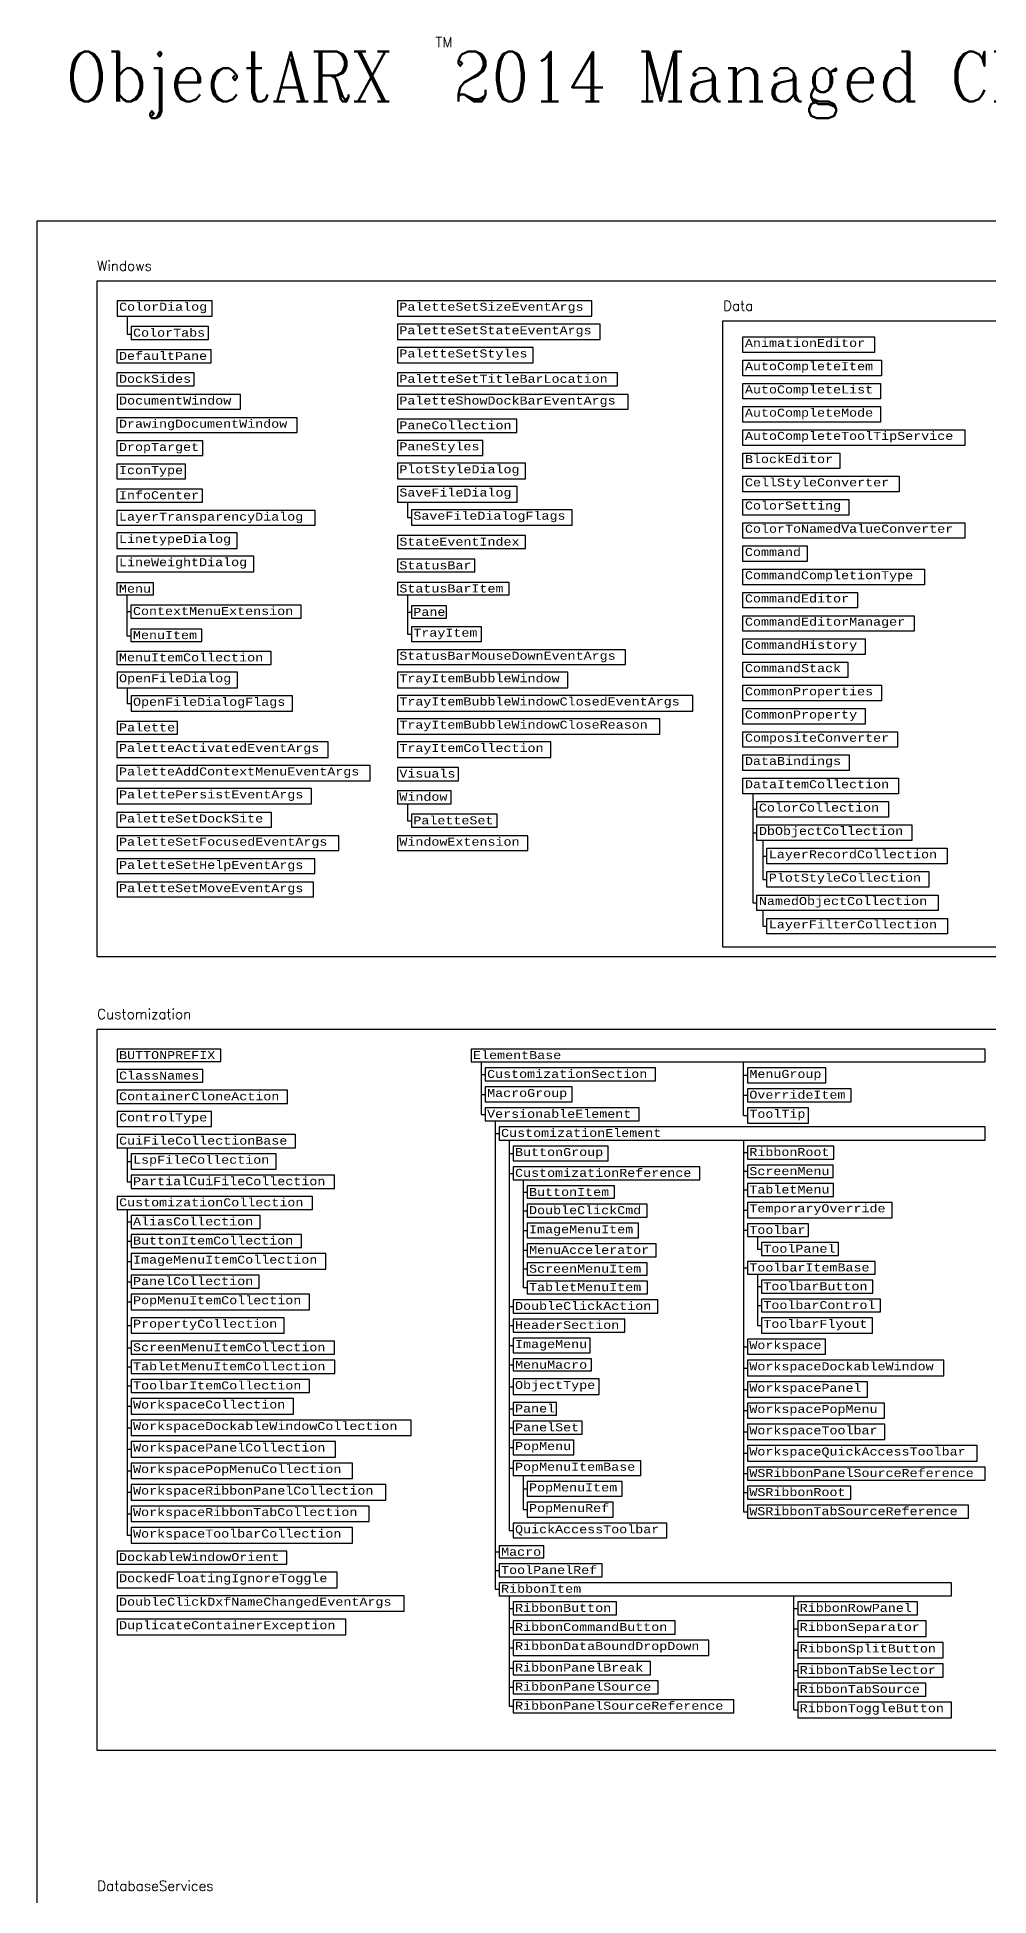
# Model space of a CAD drawing. Header units: inches. Extents: x 349 to 917, y -338 to 10.
# Drawn here: x 636.2 to 683.8, y -82.7 to 10.3 of the extents above; entities that cross this region are included whole.
import ezdxf
from ezdxf.enums import TextEntityAlignment as Align

# ---------------------------------------------------------------- set-up
doc = ezdxf.new("R2010")
doc.units = ezdxf.units.IN
doc.header["$MEASUREMENT"] = 0
for name, color, linetype in [('Managed classes', 3, 'Continuous'), ('ObjectARX 2009 Managed classes', 7, 'Continuous'), ('ObjectARX 2010 Managed classes', 7, 'Continuous')]:
    doc.layers.add(name, color=color, linetype=linetype)
doc.styles.add('Categories', font='romanc.shx', dxfattribs={"height": 0.5})
doc.styles.add('PureManaged', font='cour.ttf', dxfattribs={"height": 0.4})
doc.styles.get("Standard").update_dxf_attribs({"font": 'cour.ttf'})
doc.styles.add('Title', font='romanc.shx', dxfattribs={"width": 0.9})

msp = doc.modelspace()

# ---------------------------------------------------------------- linework, layer by layer
for p, q in [((640.728, -3.675), (640.728, -4.576)), ((640.728, -4.576), (640.928, -4.576)), ((654.751, -12.957), (654.751, -13.737)), ((654.751, -13.737), (654.951, -13.737)), ((640.723, -17.608), (640.723, -19.646)), ((654.751, -17.608), (654.751, -19.564)), ((640.723, -18.441), (640.923, -18.441)), ((654.751, -18.463), (654.951, -18.463)), ((640.723, -19.646), (640.923, -19.646)), ((654.751, -19.564), (654.951, -19.564)), ((640.728, -22.252), (640.728, -23.032)), ((640.728, -23.032), (640.928, -23.032)), ((672.043, -27.548), (672.043, -33)), ((654.751, -28.057), (654.751, -28.898)), ((672.043, -28.328), (672.243, -28.328)), ((654.751, -28.898), (654.951, -28.898)), ((672.043, -29.496), (672.243, -29.496)), ((672.538, -29.884), (672.538, -31.832)), ((672.538, -30.664), (672.738, -30.664)), ((672.538, -31.832), (672.738, -31.832)), ((672.043, -33), (672.243, -33)), ((672.538, -33.387), (672.538, -34.168)), ((672.538, -34.168), (672.738, -34.168)), ((658.441, -40.957), (658.441, -43.58)), ((658.441, -41.584), (658.641, -41.584)), ((671.563, -43.64), (671.563, -40.957)), ((671.563, -41.627), (671.763, -41.627)), ((658.441, -42.582), (658.641, -42.582)), ((671.563, -42.625), (671.763, -42.625)), ((658.441, -43.58), (658.641, -43.58)), ((671.563, -43.64), (671.763, -43.64)), ((659.141, -43.907), (659.141, -67.327)), ((659.141, -44.535), (659.341, -44.535)), ((640.728, -45.248), (640.728, -46.95)), ((659.841, -44.862), (659.841, -64.385)), ((659.841, -45.533), (660.041, -45.533)), ((671.563, -44.862), (671.563, -63.447)), ((671.563, -45.489), (671.763, -45.489)), ((640.728, -45.935), (640.928, -45.935)), ((671.563, -46.427), (671.763, -46.427)), ((640.728, -46.95), (640.928, -46.95)), ((659.841, -46.531), (660.041, -46.531)), ((660.541, -46.858), (660.541, -52.237)), ((671.563, -47.357), (671.763, -47.357)), ((660.541, -47.464), (660.741, -47.464)), ((640.728, -48.332), (640.728, -64.627)), ((640.728, -48.96), (640.928, -48.96)), ((660.541, -48.397), (660.741, -48.397)), ((671.563, -48.365), (671.763, -48.365)), ((640.728, -49.915), (640.928, -49.915)), ((660.541, -49.39), (660.741, -49.39)), ((671.563, -49.373), (671.763, -49.373)), ((672.263, -49.693), (672.263, -50.314)), ((640.728, -50.93), (640.928, -50.93)), ((660.541, -50.376), (660.741, -50.376)), ((672.263, -50.314), (672.463, -50.314)), ((640.728, -51.945), (640.928, -51.945)), ((660.541, -51.306), (660.741, -51.306)), ((671.563, -51.254), (671.763, -51.254)), ((672.263, -51.574), (672.263, -54.135)), ((640.728, -52.96), (640.928, -52.96)), ((660.541, -52.237), (660.741, -52.237)), ((672.263, -52.194), (672.463, -52.194)), ((659.841, -53.184), (660.041, -53.184)), ((672.263, -53.135), (672.463, -53.135)), ((640.728, -54.135), (640.928, -54.135)), ((659.841, -54.139), (660.041, -54.139)), ((672.263, -54.135), (672.463, -54.135)), ((640.728, -55.25), (640.928, -55.25)), ((659.841, -55.132), (660.041, -55.132)), ((671.563, -55.196), (671.763, -55.196)), ((640.728, -56.205), (640.928, -56.205)), ((659.841, -56.104), (660.041, -56.104)), ((671.563, -56.264), (671.763, -56.264)), ((640.728, -57.159), (640.928, -57.159)), ((659.841, -57.197), (660.041, -57.197)), ((659.841, -57.197), (660.041, -57.197)), ((671.563, -57.333), (671.763, -57.333)), ((640.728, -58.175), (640.928, -58.175)), ((659.841, -58.305), (660.041, -58.305)), ((671.563, -58.394), (671.763, -58.394)), ((640.728, -59.25), (640.928, -59.25)), ((659.841, -59.246), (660.041, -59.246)), ((671.563, -59.455), (671.763, -59.455)), ((640.728, -60.325), (640.928, -60.325)), ((659.841, -60.232), (660.041, -60.232)), ((659.841, -61.264), (660.041, -61.264)), ((671.563, -60.523), (671.763, -60.523)), ((640.728, -61.401), (640.928, -61.401)), ((660.541, -61.63), (660.541, -63.342)), ((671.563, -61.538), (671.763, -61.538)), ((640.728, -62.476), (640.928, -62.476)), ((660.541, -62.296), (660.741, -62.296)), ((671.563, -62.493), (671.763, -62.493)), ((640.728, -63.551), (640.928, -63.551)), ((660.541, -63.342), (660.741, -63.342)), ((671.563, -63.447), (671.763, -63.447)), ((640.728, -64.627), (640.928, -64.627)), ((659.841, -64.385), (660.041, -64.385)), ((659.141, -65.454), (659.341, -65.454)), ((659.141, -66.379), (659.341, -66.379)), ((659.141, -67.327), (659.341, -67.327)), ((659.841, -67.654), (659.841, -73.176)), ((674.081, -73.357), (674.081, -67.654)), ((659.841, -68.282), (660.041, -68.282)), ((674.081, -68.282), (674.281, -68.282)), ((659.841, -69.236), (660.041, -69.236)), ((674.081, -69.297), (674.281, -69.297)), ((659.841, -70.251), (660.041, -70.251)), ((674.081, -70.372), (674.281, -70.372)), ((659.841, -71.266), (660.041, -71.266)), ((674.081, -71.387), (674.281, -71.387)), ((659.841, -72.221), (660.041, -72.221)), ((674.081, -72.342), (674.281, -72.342)), ((659.841, -73.176), (660.041, -73.176)), ((674.081, -73.357), (674.281, -73.357))]:
    msp.add_line(p, q)
for points in [[(636.228, 1.1), (917.477, 1.1), (917.477, -179.663), (636.229, -179.663)], [(639.228, -1.9), (771.504, -1.9), (771.504, -35.709), (639.228, -35.709)], [(640.228, -2.9), (640.228, -3.675), (644.98, -3.675), (644.98, -2.9)], [(654.251, -2.9), (654.251, -3.675), (663.983, -3.675), (663.983, -2.9)], [(640.928, -4.196), (640.928, -4.836), (644.796, -4.836), (644.796, -4.196)], [(654.251, -4.075), (654.251, -4.836), (664.404, -4.836), (664.404, -4.075)], [(670.543, -3.9), (741.81, -3.9), (741.81, -35.213), (670.543, -35.213)], [(640.223, -5.357), (640.223, -5.997), (644.937, -5.997), (644.937, -5.357)], [(654.251, -5.236), (654.251, -5.997), (661.042, -5.997), (661.042, -5.236)], [(671.543, -5.489), (671.543, -4.713), (678.118, -4.713), (678.118, -5.489)], [(640.223, -6.504), (640.223, -7.158), (644.08, -7.158), (644.08, -6.504)], [(654.251, -6.504), (654.251, -7.158), (665.274, -7.158), (665.274, -6.504)], [(671.543, -6.65), (671.543, -5.874), (678.479, -5.874), (678.479, -6.65)], [(671.543, -7.811), (671.543, -7.035), (678.427, -7.035), (678.427, -7.811)], [(640.228, -7.588), (640.228, -8.319), (646.395, -8.319), (646.395, -7.588)], [(654.251, -7.588), (654.251, -8.319), (665.793, -8.319), (665.793, -7.588)], [(671.543, -8.972), (671.543, -8.196), (678.427, -8.196), (678.427, -8.972)], [(640.223, -8.749), (640.223, -9.481), (649.237, -9.481), (649.237, -8.749)], [(654.251, -8.826), (654.251, -9.481), (660.232, -9.481), (660.232, -8.826)], [(640.223, -9.91), (640.223, -10.642), (644.521, -10.642), (644.521, -9.91)], [(654.251, -9.881), (654.251, -10.642), (658.521, -10.642), (658.521, -9.881)], [(671.543, -10.133), (671.543, -9.357), (682.642, -9.357), (682.642, -10.133)], [(640.223, -11.071), (640.223, -11.803), (643.652, -11.803), (643.652, -11.071)], [(654.251, -11.027), (654.251, -11.803), (660.666, -11.803), (660.666, -11.027)], [(671.543, -11.294), (671.543, -10.518), (676.398, -10.518), (676.398, -11.294)], [(671.543, -12.455), (671.543, -11.679), (679.364, -11.679), (679.364, -12.455)], [(640.223, -12.323), (640.223, -12.964), (644.507, -12.964), (644.507, -12.323)], [(654.251, -12.188), (654.251, -12.964), (660.244, -12.964), (660.244, -12.188)], [(671.543, -13.616), (671.543, -12.84), (676.849, -12.84), (676.849, -13.616)], [(640.223, -13.393), (640.223, -14.125), (650.132, -14.125), (650.132, -13.393)], [(654.951, -13.349), (654.951, -14.125), (663.001, -14.125), (663.001, -13.349)], [(640.223, -14.51), (640.223, -15.286), (646.235, -15.286), (646.235, -14.51)], [(654.251, -14.645), (654.251, -15.286), (660.657, -15.286), (660.657, -14.645)], [(671.543, -14.777), (671.543, -14.001), (682.642, -14.001), (682.642, -14.777)], [(640.223, -15.671), (640.223, -16.447), (647.075, -16.447), (647.075, -15.671)], [(671.543, -15.938), (671.543, -15.162), (674.751, -15.162), (674.751, -15.938)], [(654.251, -15.826), (654.251, -16.447), (658.13, -16.447), (658.13, -15.826)], [(671.543, -17.099), (671.543, -16.323), (680.631, -16.323), (680.631, -17.099)], [(640.223, -16.996), (640.223, -17.608), (642.056, -17.608), (642.056, -16.996)], [(654.251, -16.987), (654.251, -17.608), (659.846, -17.608), (659.846, -16.987)], [(671.543, -18.26), (671.543, -17.484), (677.266, -17.484), (677.266, -18.26)], [(640.923, -18.114), (640.923, -18.769), (649.443, -18.769), (649.443, -18.114)], [(654.951, -18.157), (654.951, -18.769), (656.717, -18.769), (656.717, -18.157)], [(640.923, -19.318), (640.923, -19.93), (644.471, -19.93), (644.471, -19.318)], [(654.951, -19.198), (654.951, -19.93), (658.459, -19.93), (658.459, -19.198)], [(671.543, -19.421), (671.543, -18.646), (680.11, -18.646), (680.11, -19.421)], [(640.223, -20.436), (640.223, -21.091), (647.937, -21.091), (647.937, -20.436)], [(654.251, -20.35), (654.251, -21.091), (665.662, -21.091), (665.662, -20.35)], [(671.543, -20.582), (671.543, -19.807), (677.665, -19.807), (677.665, -20.582)], [(671.543, -21.743), (671.543, -20.968), (676.797, -20.968), (676.797, -21.743)], [(640.228, -21.476), (640.228, -22.252), (646.248, -22.252), (646.248, -21.476)], [(654.251, -21.476), (654.251, -22.252), (662.786, -22.252), (662.786, -21.476)], [(671.543, -22.904), (671.543, -22.129), (678.479, -22.129), (678.479, -22.904)], [(640.928, -22.652), (640.928, -23.427), (649.005, -23.427), (649.005, -22.652)], [(654.251, -22.637), (654.251, -23.413), (669.038, -23.413), (669.038, -22.637)], [(640.228, -23.934), (640.228, -24.574), (643.254, -24.574), (643.254, -23.934)], [(654.251, -23.798), (654.251, -24.574), (667.387, -24.574), (667.387, -23.798)], [(671.543, -24.065), (671.543, -23.29), (677.664, -23.29), (677.664, -24.065)], [(640.223, -24.959), (640.223, -25.735), (650.795, -25.735), (650.795, -24.959)], [(654.251, -24.959), (654.251, -25.735), (661.925, -25.735), (661.925, -24.959)], [(671.543, -25.226), (671.543, -24.451), (679.277, -24.451), (679.277, -25.226)], [(671.543, -26.387), (671.543, -25.612), (676.85, -25.612), (676.85, -26.387)], [(640.223, -26.135), (640.223, -26.896), (652.896, -26.896), (652.896, -26.135)], [(654.251, -26.241), (654.251, -26.896), (657.316, -26.896), (657.316, -26.241)], [(671.543, -27.548), (671.543, -26.773), (679.331, -26.773), (679.331, -27.548)], [(640.228, -27.282), (640.228, -28.057), (649.96, -28.057), (649.96, -27.282)], [(654.251, -27.402), (654.251, -28.057), (656.94, -28.057), (656.94, -27.402)], [(640.223, -28.486), (640.223, -29.218), (647.958, -29.218), (647.958, -28.486)], [(654.951, -28.578), (654.951, -29.218), (659.242, -29.218), (659.242, -28.578)], [(672.243, -28.716), (672.243, -27.941), (678.818, -27.941), (678.818, -28.716)], [(640.228, -29.647), (640.228, -30.379), (651.32, -30.379), (651.32, -29.647)], [(654.251, -29.647), (654.251, -30.379), (660.772, -30.379), (660.772, -29.647)], [(672.243, -29.884), (672.243, -29.108), (679.99, -29.108), (679.99, -29.884)], [(672.738, -31.052), (672.738, -30.276), (681.76, -30.276), (681.76, -31.052)], [(640.228, -30.808), (640.228, -31.54), (650.116, -31.54), (650.116, -30.808)], [(672.738, -32.22), (672.738, -31.444), (680.841, -31.444), (680.841, -32.22)], [(640.228, -31.969), (640.228, -32.701), (650.062, -32.701), (650.062, -31.969)], [(672.243, -33.387), (672.243, -32.612), (681.309, -32.612), (681.309, -33.387)], [(672.738, -34.555), (672.738, -33.78), (681.777, -33.78), (681.777, -34.555)], [(639.228, -39.316), (721.438, -39.316), (721.438, -75.381), (639.228, -75.381)], [(640.228, -40.316), (640.228, -40.937), (645.414, -40.937), (645.414, -40.316)], [(657.941, -40.316), (657.941, -40.957), (683.661, -40.957), (683.661, -40.316)], [(640.228, -41.337), (640.228, -41.977), (644.516, -41.977), (644.516, -41.337)], [(658.641, -41.257), (658.641, -41.911), (667.161, -41.911), (667.161, -41.257)], [(671.763, -41.257), (671.763, -41.998), (675.696, -41.998), (675.696, -41.257)], [(640.228, -42.377), (640.228, -43.032), (648.748, -43.032), (648.748, -42.377)], [(658.641, -42.211), (658.641, -42.953), (662.994, -42.953), (662.994, -42.211)], [(671.763, -42.298), (671.763, -42.953), (676.964, -42.953), (676.964, -42.298)], [(640.228, -43.432), (640.228, -44.193), (644.953, -44.193), (644.953, -43.432)], [(658.641, -43.253), (658.641, -43.907), (666.349, -43.907), (666.349, -43.253)], [(671.763, -43.253), (671.763, -44.028), (674.815, -44.028), (674.815, -43.253)], [(640.228, -44.593), (640.228, -45.248), (649.155, -45.248), (649.155, -44.593)], [(659.341, -44.207), (659.341, -44.862), (683.661, -44.862), (683.661, -44.207)], [(660.041, -45.162), (660.041, -45.903), (664.793, -45.903), (664.793, -45.162)], [(671.763, -45.162), (671.763, -45.817), (676.084, -45.817), (676.084, -45.162)], [(640.928, -45.548), (640.928, -46.323), (648.187, -46.323), (648.187, -45.548)], [(660.041, -46.203), (660.041, -46.858), (669.387, -46.858), (669.387, -46.203)], [(671.763, -46.117), (671.763, -46.737), (676.062, -46.737), (676.062, -46.117)], [(640.928, -46.623), (640.928, -47.278), (651.111, -47.278), (651.111, -46.623)], [(660.741, -47.158), (660.741, -47.769), (665.108, -47.769), (665.108, -47.158)], [(671.763, -47.037), (671.763, -47.678), (676.076, -47.678), (676.076, -47.037)], [(640.228, -47.678), (640.228, -48.332), (650.009, -48.332), (650.009, -47.678)], [(660.741, -48.069), (660.741, -48.724), (666.758, -48.724), (666.758, -48.069)], [(671.763, -47.978), (671.763, -48.753), (679.003, -48.753), (679.003, -47.978)], [(640.928, -48.632), (640.928, -49.287), (647.385, -49.287), (647.385, -48.632)], [(660.741, -49.024), (660.741, -49.756), (666.32, -49.756), (666.32, -49.024)], [(671.763, -49.053), (671.763, -49.693), (674.816, -49.693), (674.816, -49.053)], [(640.928, -49.587), (640.928, -50.242), (649.462, -50.242), (649.462, -49.587)], [(660.741, -50.056), (660.741, -50.696), (667.196, -50.696), (667.196, -50.056)], [(672.463, -49.993), (672.463, -50.634), (676.332, -50.634), (676.332, -49.993)], [(640.928, -50.542), (640.928, -51.317), (650.674, -51.317), (650.674, -50.542)], [(660.741, -50.996), (660.741, -51.617), (666.756, -51.617), (666.756, -50.996)], [(671.763, -50.934), (671.763, -51.574), (678.162, -51.574), (678.162, -50.934)], [(640.928, -51.617), (640.928, -52.272), (647.33, -52.272), (647.33, -51.617)], [(660.741, -51.917), (660.741, -52.557), (666.77, -52.557), (666.77, -51.917)], [(672.463, -51.874), (672.463, -52.514), (678.036, -52.514), (678.036, -51.874)], [(640.928, -52.572), (640.928, -53.347), (649.851, -53.347), (649.851, -52.572)], [(660.041, -52.857), (660.041, -53.512), (667.29, -53.512), (667.29, -52.857)], [(672.463, -52.814), (672.463, -53.455), (678.433, -53.455), (678.433, -52.814)], [(640.928, -53.747), (640.928, -54.523), (648.59, -54.523), (648.59, -53.747)], [(660.041, -53.812), (660.041, -54.466), (665.626, -54.466), (665.626, -53.812)], [(672.463, -53.755), (672.463, -54.516), (678.026, -54.516), (678.026, -53.755)], [(660.041, -54.766), (660.041, -55.498), (663.905, -55.498), (663.905, -54.766)], [(671.763, -54.816), (671.763, -55.577), (675.678, -55.577), (675.678, -54.816)], [(640.928, -54.923), (640.928, -55.577), (651.109, -55.577), (651.109, -54.923)], [(640.928, -55.877), (640.928, -56.532), (651.123, -56.532), (651.123, -55.877)], [(660.041, -55.798), (660.041, -56.41), (663.965, -56.41), (663.965, -55.798)], [(671.763, -55.877), (671.763, -56.652), (681.595, -56.652), (681.595, -55.877)], [(640.928, -56.832), (640.928, -57.487), (649.863, -57.487), (649.863, -56.832)], [(660.041, -56.81), (660.041, -57.585), (664.353, -57.585), (664.353, -56.81)], [(671.763, -56.952), (671.763, -57.713), (677.769, -57.713), (677.769, -56.952)], [(640.928, -57.787), (640.928, -58.562), (649.059, -58.562), (649.059, -57.787)], [(660.041, -57.985), (660.041, -58.625), (662.218, -58.625), (662.218, -57.985)], [(671.763, -58.013), (671.763, -58.774), (678.633, -58.774), (678.633, -58.013)], [(640.928, -58.862), (640.928, -59.638), (654.941, -59.638), (654.941, -58.862)], [(660.041, -58.925), (660.041, -59.566), (663.491, -59.566), (663.491, -58.925)], [(671.763, -59.074), (671.763, -59.835), (678.634, -59.835), (678.634, -59.074)], [(640.928, -59.938), (640.928, -60.713), (651.16, -60.713), (651.16, -59.938)], [(660.041, -59.866), (660.041, -60.598), (663.081, -60.598), (663.081, -59.866)], [(671.763, -60.135), (671.763, -60.911), (683.255, -60.911), (683.255, -60.135)], [(640.928, -61.013), (640.928, -61.788), (652, -61.788), (652, -61.013)], [(660.041, -60.898), (660.041, -61.63), (666.428, -61.63), (666.428, -60.898)], [(671.763, -61.211), (671.763, -61.865), (683.661, -61.865), (683.661, -61.211)], [(640.928, -62.088), (640.928, -62.864), (653.681, -62.864), (653.681, -62.088)], [(660.741, -61.93), (660.741, -62.662), (665.497, -62.662), (665.497, -61.93)], [(671.763, -62.165), (671.763, -62.82), (676.942, -62.82), (676.942, -62.165)], [(640.928, -63.164), (640.928, -63.939), (652.84, -63.939), (652.84, -63.164)], [(660.741, -62.962), (660.741, -63.723), (665.042, -63.723), (665.042, -62.962)], [(671.763, -63.12), (671.763, -63.775), (682.821, -63.775), (682.821, -63.12)], [(660.041, -64.023), (660.041, -64.748), (667.729, -64.748), (667.729, -64.023)], [(640.928, -64.239), (640.928, -65.015), (652, -65.015), (652, -64.239)], [(640.228, -65.415), (640.228, -66.069), (648.728, -66.069), (648.728, -65.415)], [(659.341, -65.148), (659.341, -65.759), (661.584, -65.759), (661.584, -65.148)], [(640.228, -66.469), (640.228, -67.245), (651.245, -67.245), (651.245, -66.469)], [(659.341, -66.059), (659.341, -66.699), (664.495, -66.699), (664.495, -66.059)], [(640.228, -67.645), (640.228, -68.42), (654.59, -68.42), (654.59, -67.645)], [(659.341, -66.999), (659.341, -67.654), (681.974, -67.654), (681.974, -66.999)], [(660.041, -67.954), (660.041, -68.609), (665.213, -68.609), (665.213, -67.954)], [(674.281, -67.954), (674.281, -68.609), (680.271, -68.609), (680.271, -67.954)], [(640.228, -68.82), (640.228, -69.595), (651.679, -69.595), (651.679, -68.82)], [(660.041, -68.909), (660.041, -69.564), (668.154, -69.564), (668.154, -68.909)], [(674.281, -68.909), (674.281, -69.684), (680.715, -69.684), (680.715, -68.909)], [(660.041, -69.864), (660.041, -70.639), (669.835, -70.639), (669.835, -69.864)], [(674.281, -69.984), (674.281, -70.76), (681.554, -70.76), (681.554, -69.984)], [(660.041, -70.939), (660.041, -71.594), (666.914, -71.594), (666.914, -70.939)], [(674.281, -71.06), (674.281, -71.714), (681.555, -71.714), (681.555, -71.06)], [(660.041, -71.894), (660.041, -72.548), (667.3, -72.548), (667.3, -71.894)], [(674.281, -72.014), (674.281, -72.669), (680.7, -72.669), (680.7, -72.014)], [(660.041, -72.848), (660.041, -73.503), (671.081, -73.503), (671.081, -72.848)], [(674.281, -72.969), (674.281, -73.744), (681.974, -73.744), (681.974, -72.969)]]:
    msp.add_lwpolyline(points, close=True)

# ---------------------------------------------------------------- texts
at = {"color": 7, "style": 'Categories'}
msp.add_text('TM', height=0.5, dxfattribs=at).set_placement((656.592, 10.028), align=Align.MIDDLE_CENTER)
at = {"color": 7, "style": 'Title', "width": 0.9}
msp.add_text('ObjectARX  2014 Managed Class Hierarchy', height=2.5, dxfattribs=at).set_placement((637.634, 7.055))
at = {"color": 1, "char_height": 0.5, "attachment_point": 1, "style": 'Categories'}
for s, insert, width in [('Windows', (639.228, -0.9), 70.79043), ('Customization', (639.228, -38.316), 4.04018), ('DatabaseServices', (639.228, -81.901), 8.35184)]:
    msp.add_mtext(s, dxfattribs=dict(at, insert=insert, width=width))
at = {"color": 6, "insert": (670.543, -2.9), "char_height": 0.5, "width": 7.67647, "attachment_point": 1, "style": 'Categories'}
msp.add_mtext('Data', dxfattribs=at)
at = {"layer": 'Managed classes', "char_height": 0.4, "attachment_point": 1, "style": 'PureManaged'}
for s, insert in [('{\\Fcourier new;ColorDialog}', (640.328, -3)), ('{\\Fcourier new;ColorTabs}', (641.028, -4.296)), ('{\\Fcourier new;PaletteSetStateEventArgs}', (654.351, -4.175)), ('{\\Fcourier new;DefaultPane}', (640.323, -5.457)), ('{\\Fcourier new;PaletteSetStyles}', (654.351, -5.336)), ('{\\Fcourier new;DockSides}', (640.323, -6.604)), ('{\\Fcourier new;PaletteSetTitleBarLocation}', (654.351, -6.604)), ('{\\Fcourier new;PaneCollection}', (654.351, -8.926)), ('{\\Fcourier new;DropTarget}', (640.323, -10.01)), ('{\\Fcourier new;PaneStyles}', (654.351, -9.981)), ('{\\Fcourier new;PlotStyleDialog}', (654.351, -11.127)), ('{\\Fcourier new;IconType}', (640.323, -11.171)), ('{\\Fcourier new;InfoCenter}', (640.323, -12.423)), ('{\\Fcourier new;SaveFileDialog}', (654.351, -12.288)), ('{\\Fcourier new;SaveFileDialogFlags}', (655.051, -13.449)), ('{\\Fcourier new;LinetypeDialog}', (640.323, -14.61)), ('{\\Fcourier new;StateEventIndex}', (654.351, -14.745)), ('{\\Fcourier new;LineWeightDialog}', (640.323, -15.771)), ('{\\Fcourier new;StatusBar}', (654.351, -15.926)), ('{\\Fcourier new;Menu}', (640.323, -17.096)), ('{\\Fcourier new;StatusBarItem}', (654.351, -17.087)), ('{\\Fcourier new;ContextMenuExtension}', (641.023, -18.214)), ('{\\Fcourier new;Pane}', (655.051, -18.257)), ('{\\Fcourier new;MenuItem}', (641.023, -19.418)), ('{\\Fcourier new;TrayItem}', (655.051, -19.298)), ('{\\Fcourier new;StatusBarMouseDownEventArgs}', (654.351, -20.45)), ('{\\Fcourier new;MenuItemCollection}', (640.323, -20.536)), ('{\\Fcourier new;OpenFileDialog}', (640.328, -21.576)), ('{\\Fcourier new;TrayItemBubbleWindow}', (654.351, -21.576)), ('{\\Fcourier new;OpenFileDialogFlags}', (641.028, -22.752)), ('{\\Fcourier new;TrayItemBubbleWindowClosedEventArgs}', (654.351, -22.737)), ('{\\Fcourier new;Palette}', (640.328, -24.034)), ('{\\Fcourier new;TrayItemBubbleWindowCloseReason}', (654.351, -23.898)), ('{\\Fcourier new;PaletteActivatedEventArgs}', (640.323, -25.059)), ('{\\Fcourier new;TrayItemCollection}', (654.351, -25.059)), ('{\\Fcourier new;Visuals}', (654.351, -26.341)), ('{\\Fcourier new;PalettePersistEventArgs}', (640.328, -27.382)), ('{\\Fcourier new;Window}', (654.351, -27.502)), ('{\\Fcourier new;PaletteSet}', (655.051, -28.678)), ('{\\Fcourier new;BUTTONPREFIX}', (640.328, -40.416)), ('{\\Fcourier new;ElementBase}', (658.041, -40.416)), ('{\\Fcourier new;ClassNames}', (640.328, -41.437)), ('{\\Fcourier new;CustomizationSection}', (658.741, -41.357)), ('{\\Fcourier new;MenuGroup}', (671.863, -41.357)), ('{\\Fcourier new;ContainerCloneAction}', (640.328, -42.477)), ('{\\Fcourier new;MacroGroup}', (658.741, -42.311)), ('{\\Fcourier new;OverrideItem}', (671.863, -42.398)), ('{\\Fcourier new;ControlType}', (640.328, -43.532)), ('{\\Fcourier new;VersionableElement}', (658.741, -43.353)), ('{\\Fcourier new;CustomizationElement}', (659.441, -44.307)), ('{\\Fcourier new;CuiFileCollectionBase}', (640.328, -44.693)), ('{\\Fcourier new;ButtonGroup}', (660.141, -45.262)), ('{\\Fcourier new;LspFileCollection}', (641.028, -45.648)), ('{\\Fcourier new;CustomizationReference}', (660.141, -46.303)), ('{\\Fcourier new;ScreenMenu}', (671.863, -46.217)), ('{\\Fcourier new;PartialCuiFileCollection}', (641.028, -46.723)), ('{\\Fcourier new;ButtonItem}', (660.841, -47.258)), ('{\\Fcourier new;TabletMenu}', (671.863, -47.137)), ('{\\Fcourier new;CustomizationCollection}', (640.328, -47.778)), ('{\\Fcourier new;DoubleClickCmd}', (660.841, -48.169)), ('{\\Fcourier new;TemporaryOverride}', (671.863, -48.078)), ('{\\Fcourier new;AliasCollection}', (641.028, -48.732)), ('{\\Fcourier new;ImageMenuItem}', (660.841, -49.124)), ('{\\Fcourier new;Toolbar}', (671.863, -49.153)), ('{\\Fcourier new;ButtonItemCollection}', (641.028, -49.687)), ('{\\Fcourier new;MenuAccelerator}', (660.841, -50.156)), ('{\\Fcourier new;ToolPanel}', (672.563, -50.093)), ('{\\Fcourier new;ImageMenuItemCollection}', (641.028, -50.642)), ('{\\Fcourier new;ScreenMenuItem}', (660.841, -51.096)), ('{\\Fcourier new;ToolbarItemBase}', (671.863, -51.034)), ('{\\Fcourier new;PanelCollection}', (641.028, -51.717)), ('{\\Fcourier new;TabletMenuItem}', (660.841, -52.017)), ('{\\Fcourier new;ToolbarButton}', (672.563, -51.974)), ('{\\Fcourier new;PopMenuItemCollection}', (641.028, -52.672)), ('{\\Fcourier new;DoubleClickAction}', (660.141, -52.957)), ('{\\Fcourier new;ToolbarControl}', (672.563, -52.914)), ('{\\Fcourier new;HeaderSection}', (660.141, -53.912)), ('{\\Fcourier new;ToolbarFlyout}', (672.563, -53.855)), ('{\\Fcourier new;ScreenMenuItemCollection}', (641.028, -55.023)), ('{\\Fcourier new;ImageMenu}', (660.141, -54.866)), ('{\\Fcourier new;Workspace}', (671.863, -54.916)), ('{\\Fcourier new;TabletMenuItemCollection}', (641.028, -55.977)), ('{\\Fcourier new;MenuMacro}', (660.141, -55.898)), ('{\\Fcourier new;WorkspaceDockableWindow}', (671.863, -55.977)), ('{\\Fcourier new;ToolbarItemCollection}', (641.028, -56.932)), ('{\\Fcourier new;WorkspacePanel}', (671.863, -57.052)), ('{\\Fcourier new;WorkspaceCollection}', (641.028, -57.887)), ('{\\Fcourier new;Panel}', (660.141, -58.085)), ('{\\Fcourier new;WorkspacePopMenu}', (671.863, -58.113)), ('{\\Fcourier new;WorkspaceDockableWindowCollection}', (641.028, -58.962)), ('{\\Fcourier new;PanelSet}', (660.141, -59.025)), ('{\\Fcourier new;WorkspaceToolbar}', (671.863, -59.174)), ('{\\Fcourier new;WorkspacePanelCollection}', (641.028, -60.038)), ('{\\Fcourier new;PopMenu}', (660.141, -59.966)), ('{\\Fcourier new;WorkspacePopMenuCollection}', (641.028, -61.113)), ('{\\Fcourier new;PopMenuItemBase}', (660.141, -60.998)), ('{\\Fcourier new;PopMenuItem}', (660.841, -62.03)), ('{\\Fcourier new;PopMenuRef}', (660.841, -63.062)), ('{\\Fcourier new;WorkspaceToolbarCollection}', (641.028, -64.339)), ('{\\Fcourier new;DockableWindowOrient}', (640.328, -65.515)), ('{\\Fcourier new;Macro}', (659.441, -65.248)), ('{\\Fcourier new;DockedFloatingIgnoreToggle}', (640.328, -66.569)), ('{\\Fcourier new;ToolPanelRef}', (659.441, -66.159)), ('{\\Fcourier new;DoubleClickDxfNameChangedEventArgs}', (640.328, -67.745)), ('{\\Fcourier new;DuplicateContainerException}', (640.328, -68.92))]:
    msp.add_mtext(s, dxfattribs=dict(at, insert=insert))
at = {"layer": 'Managed classes', "color": 6, "char_height": 0.4, "attachment_point": 1, "style": 'PureManaged'}
for s, insert in [('{\\Fcourier new|c0;AnimationEditor}', (671.643, -4.813)), ('{\\Fcourier new|c0;AutoCompleteItem}', (671.643, -5.974)), ('{\\Fcourier new|c0;AutoCompleteList}', (671.643, -7.135)), ('{\\Fcourier new|c0;DocumentWindow}', (640.328, -7.688)), ('{\\Fcourier new|c0;PaletteShowDockBarEventArgs}', (654.351, -7.688)), ('{\\Fcourier new|c0;AutoCompleteMode}', (671.643, -8.296)), ('{\\Fcourier new|c0;DrawingDocumentWindow}', (640.323, -8.849)), ('{\\Fcourier new|c0;AutoCompleteToolTipService}', (671.643, -9.457)), ('{\\Fcourier new|c0;BlockEditor}', (671.643, -10.618)), ('{\\Fcourier new|c0;CellStyleConverter}', (671.643, -11.779)), ('{\\Fcourier new|c0;ColorSetting}', (671.643, -12.94)), ('{\\Fcourier new|c0;LayerTransparencyDialog}', (640.323, -13.493)), ('{\\Fcourier new|c0;ColorToNamedValueConverter}', (671.643, -14.101)), ('{\\Fcourier new|c0;Command}', (671.643, -15.262)), ('{\\Fcourier new|c0;CommandCompletionType}', (671.643, -16.423)), ('{\\Fcourier new|c0;CommandEditor}', (671.643, -17.584)), ('{\\Fcourier new|c0;CommandEditorManager}', (671.643, -18.746)), ('{\\Fcourier new|c0;CommandHistory}', (671.643, -19.907)), ('{\\Fcourier new|c0;CommandStack}', (671.643, -21.068)), ('{\\Fcourier new|c0;CommonProperties}', (671.643, -22.229)), ('{\\Fcourier new|c0;CommonProperty}', (671.643, -23.39)), ('{\\Fcourier new|c0;CompositeConverter}', (671.643, -24.551)), ('{\\Fcourier new|c0;DataBindings}', (671.643, -25.712)), ('{\\Fcourier new|c0;DataItemCollection}', (671.643, -26.873)), ('{\\Fcourier new|c0;PaletteSetDockSite}', (640.323, -28.586)), ('{\\Fcourier new|c0;ColorCollection}', (672.343, -28.041)), ('{\\Fcourier new|c0;PaletteSetFocusedEventArgs}', (640.328, -29.747)), ('{\\Fcourier new|c0;WindowExtension}', (654.351, -29.747)), ('{\\Fcourier new|c0;DbObjectCollection}', (672.343, -29.208)), ('{\\Fcourier new|c0;LayerRecordCollection}', (672.838, -30.376)), ('{\\Fcourier new|c0;PaletteSetHelpEventArgs}', (640.328, -30.908)), ('{\\Fcourier new|c0;PlotStyleCollection}', (672.838, -31.544)), ('{\\Fcourier new|c0;PaletteSetMoveEventArgs}', (640.328, -32.069)), ('{\\Fcourier new|c0;NamedObjectCollection}', (672.343, -32.712)), ('{\\Fcourier new|c0;LayerFilterCollection}', (672.838, -33.88))]:
    msp.add_mtext(s, dxfattribs=dict(at, insert=insert))
at = {"layer": 'ObjectARX 2009 Managed classes', "color": 3, "char_height": 0.4, "attachment_point": 1}
for s, insert in [('{\\Fcourier new;PaletteSetSizeEventArgs}', (654.351, -3)), ('{\\Fcourier new;PaletteAddContextMenuEventArgs}', (640.323, -26.235)), ('{\\Fcourier new;ToolTip}', (671.863, -43.353)), ('{\\Fcourier new;PropertyCollection}', (641.028, -53.847)), ('{\\Fcourier new;ObjectType}', (660.141, -56.91))]:
    msp.add_mtext(s, dxfattribs=dict(at, insert=insert))
at = {"layer": 'ObjectARX 2010 Managed classes', "color": 3, "char_height": 0.4, "attachment_point": 1}
for s, insert in [('{\\Fcourier new;RibbonRoot}', (671.863, -45.262)), ('{\\Fcourier new;WorkspaceQuickAccessToolbar}', (671.863, -60.235)), ('{\\Fcourier new;WSRibbonPanelSourceReference}', (671.863, -61.311)), ('{\\Fcourier new;WorkspaceRibbonPanelCollection}', (641.028, -62.188)), ('{\\Fcourier new;WSRibbonRoot}', (671.863, -62.265)), ('{\\Fcourier new;WSRibbonTabSourceReference}', (671.863, -63.22)), ('{\\Fcourier new;WorkspaceRibbonTabCollection}', (641.028, -63.264)), ('{\\Fcourier new;QuickAccessToolbar}', (660.141, -64.123)), ('{\\Fcourier new;RibbonItem}', (659.441, -67.099)), ('{\\Fcourier new;RibbonButton}', (660.141, -68.054)), ('{\\Fcourier new;RibbonRowPanel}', (674.381, -68.054)), ('{\\Fcourier new;RibbonCommandButton}', (660.141, -69.009)), ('{\\Fcourier new;RibbonSeparator}', (674.381, -69.009)), ('{\\Fcourier new;RibbonDataBoundDropDown}', (660.141, -69.964)), ('{\\Fcourier new;RibbonSplitButton}', (674.381, -70.084)), ('{\\Fcourier new;RibbonPanelBreak}', (660.141, -71.039)), ('{\\Fcourier new;RibbonTabSelector}', (674.381, -71.16)), ('{\\Fcourier new;RibbonPanelSource}', (660.141, -71.994)), ('{\\Fcourier new;RibbonTabSource}', (674.381, -72.114)), ('{\\Fcourier new;RibbonPanelSourceReference}', (660.141, -72.948)), ('{\\Fcourier new;RibbonToggleButton}', (674.381, -73.069))]:
    msp.add_mtext(s, dxfattribs=dict(at, insert=insert))

doc.saveas('drawing.dxf')
